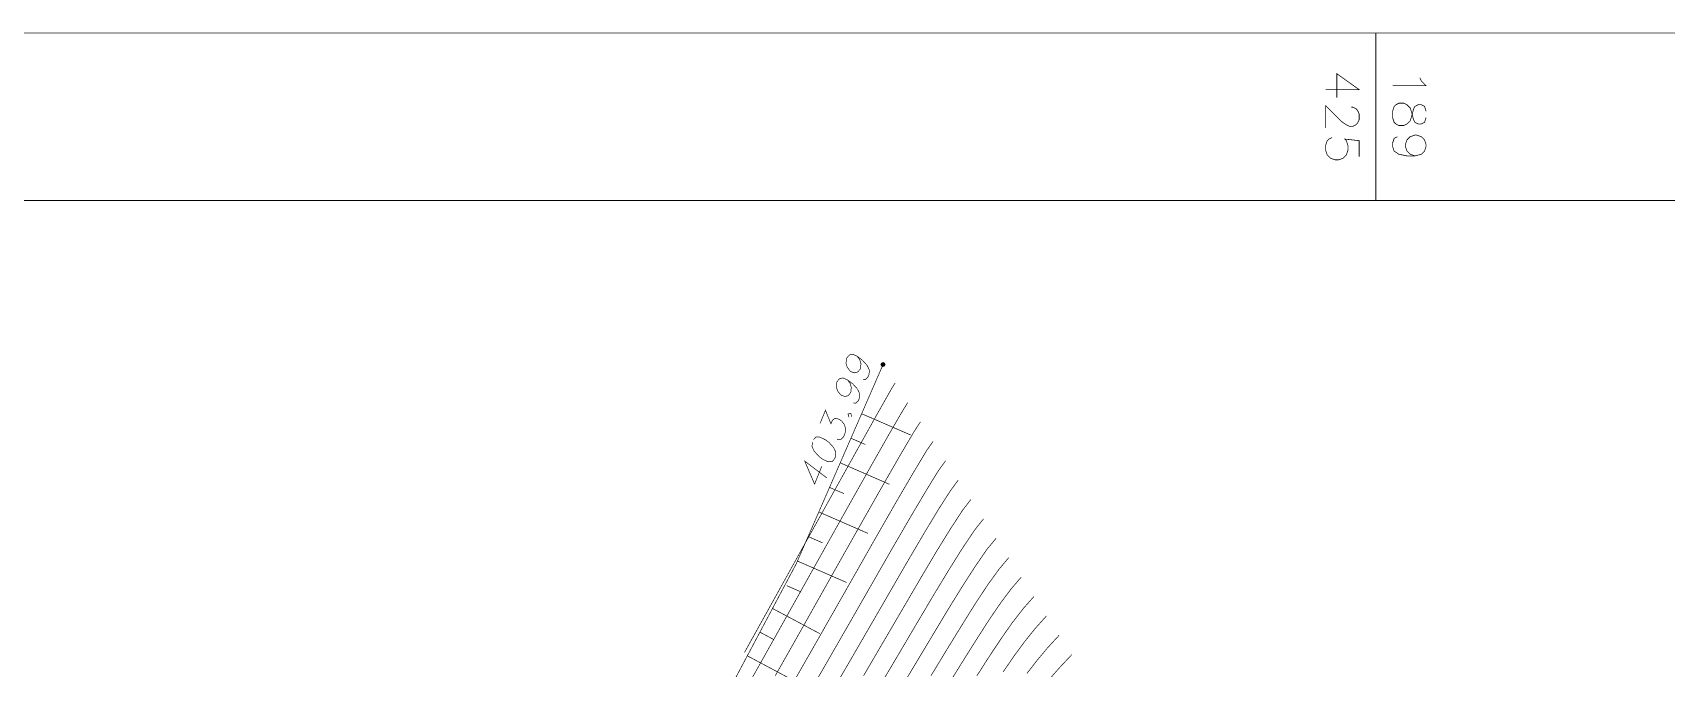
# Model space of a CAD drawing. Extents: x 489 to 720, y 1028 to 1176.
# Drawn here: x 597.5 to 621.92, y 1166.29 to 1175.79 of the extents above; entities that cross this region are included whole.
import ezdxf

# ---------------------------------------------------------------- set-up
doc = ezdxf.new("R2010")
doc.units = 0
doc.header["$MEASUREMENT"] = 0
for name, color, linetype in [('1202', 7, 'Continuous'), ('1501-UP', 7, 'Continuous'), ('1506', 7, 'Continuous'), ('1507', 7, 'Continuous'), ('1510-UP', 7, 'Continuous'), ('M1280', 7, 'Continuous')]:
    doc.layers.add(name, color=color, linetype=linetype)

msp = doc.modelspace()

# ---------------------------------------------------------------- hatches: boundary and pattern name
at = {"layer": '1501-UP', "linetype": 'Continuous', "ltscale": 0.045455}
for points in [[(610.187, 1170.841), (610.235, 1170.819), (610.185, 1170.831)], [(610.235, 1170.819), (610.185, 1170.831), (610.228, 1170.81)], [(610.185, 1170.831), (610.228, 1170.81), (610.186, 1170.821)], [(610.228, 1170.81), (610.186, 1170.821), (610.22, 1170.805)], [(610.186, 1170.821), (610.22, 1170.805), (610.192, 1170.812)], [(610.194, 1170.849), (610.237, 1170.828), (610.187, 1170.841)], [(610.237, 1170.828), (610.187, 1170.841), (610.235, 1170.819)], [(610.22, 1170.805), (610.192, 1170.812), (610.21, 1170.803)], [(610.192, 1170.812), (610.21, 1170.803), (610.2, 1170.806)], [(610.202, 1170.854), (610.236, 1170.838), (610.194, 1170.849)], [(610.236, 1170.838), (610.194, 1170.849), (610.237, 1170.828)], [(610.212, 1170.856), (610.23, 1170.847), (610.202, 1170.854)], [(610.23, 1170.847), (610.202, 1170.854), (610.236, 1170.838)], [(610.222, 1170.853), (610.212, 1170.856), (610.23, 1170.847)]]:
    msp.add_hatch(color=18, dxfattribs=at).paths.add_polyline_path(points, flags=0)

# ---------------------------------------------------------------- linework, layer by layer
at = {"color": 18, "linetype": 'Continuous', "ltscale": 0.045455, "const_width": 0.01}
for points in [[(609.824, 1170.954), (609.863, 1170.901), (609.88, 1170.841), (609.875, 1170.777), (609.868, 1170.759), (609.83, 1170.718), (609.784, 1170.706), (609.73, 1170.724), (609.715, 1170.737), (609.675, 1170.79), (609.658, 1170.849), (609.663, 1170.914), (609.67, 1170.931), (609.708, 1170.973), (609.753, 1170.985), (609.824, 1170.954), (609.902, 1170.895), (609.974, 1170.816), (610.007, 1170.746), (610.001, 1170.681), (609.986, 1170.646), (609.949, 1170.605), (609.91, 1170.611)], [(609.679, 1170.601), (609.719, 1170.547), (609.736, 1170.488), (609.73, 1170.423), (609.724, 1170.406), (609.686, 1170.364), (609.641, 1170.353), (609.586, 1170.371), (609.57, 1170.384), (609.53, 1170.437), (609.513, 1170.496), (609.519, 1170.561), (609.526, 1170.579), (609.563, 1170.62), (609.61, 1170.631), (609.679, 1170.601), (609.758, 1170.541), (609.829, 1170.464), (609.862, 1170.393), (609.857, 1170.328), (609.842, 1170.293), (609.804, 1170.252), (609.766, 1170.257)], [(609.27, 1169.952), (609.35, 1170.146), (609.432, 1169.945), (609.453, 1169.997), (609.484, 1170.021), (609.507, 1170.027), (609.561, 1170.009), (609.593, 1169.985), (609.633, 1169.931), (609.65, 1169.872), (609.644, 1169.807), (609.622, 1169.754), (609.585, 1169.713), (609.562, 1169.707), (609.524, 1169.714)], [(609.703, 1170.04), (609.687, 1170.091), (609.728, 1170.102), (609.743, 1170.049)], [(609.155, 1169.67), (609.149, 1169.605), (609.182, 1169.534), (609.253, 1169.456), (609.3, 1169.42), (609.386, 1169.378), (609.447, 1169.378), (609.485, 1169.419), (609.5, 1169.454), (609.505, 1169.519), (609.472, 1169.59), (609.401, 1169.668), (609.354, 1169.703), (609.268, 1169.745), (609.207, 1169.746), (609.169, 1169.705)], [(609.37, 1169.136), (609.04, 1169.387), (609.187, 1169.044), (609.295, 1169.309)]]:
    msp.add_lwpolyline(points, dxfattribs=at)
at = {"layer": '1202', "color": 7, "linetype": 'Continuous', "ltscale": 0.045455, "const_width": 0.0112}
for points in [[(585.132, 1102.952), (658.965, 1102.952), (658.965, 1175.784), (585.132, 1175.784)], [(617.579, 1175.784), (617.579, 1173.281)], [(616.828, 1174.938), (617.329, 1174.938), (616.995, 1175.177), (616.995, 1174.819)], [(618.235, 1175.116), (618.259, 1175.069), (618.33, 1174.997), (617.829, 1174.997)], [(617.21, 1174.676), (617.234, 1174.676), (617.282, 1174.652), (617.305, 1174.628), (617.329, 1174.58), (617.329, 1174.485), (617.305, 1174.437), (617.282, 1174.413), (617.234, 1174.389), (617.186, 1174.389), (617.138, 1174.413), (617.067, 1174.461), (616.828, 1174.699), (616.828, 1174.365)], [(618.33, 1174.616), (618.307, 1174.688), (618.259, 1174.712), (618.211, 1174.712), (618.163, 1174.688), (618.14, 1174.64), (618.116, 1174.545), (618.092, 1174.473), (618.044, 1174.426), (617.996, 1174.402), (617.925, 1174.402), (617.877, 1174.426), (617.853, 1174.449), (617.829, 1174.521), (617.829, 1174.616), (617.853, 1174.688), (617.877, 1174.712), (617.925, 1174.736), (617.996, 1174.736), (618.044, 1174.712), (618.092, 1174.664), (618.116, 1174.593), (618.14, 1174.497), (618.163, 1174.449), (618.211, 1174.426), (618.259, 1174.426), (618.307, 1174.449), (618.33, 1174.521)], [(617.329, 1173.937), (617.329, 1174.176), (617.115, 1174.199), (617.138, 1174.176), (617.162, 1174.104), (617.162, 1174.032), (617.138, 1173.961), (617.091, 1173.913), (617.019, 1173.889), (616.971, 1173.889), (616.9, 1173.913), (616.852, 1173.961), (616.828, 1174.032), (616.828, 1174.104), (616.852, 1174.176), (616.876, 1174.199), (616.924, 1174.223)], [(618.163, 1173.948), (618.092, 1173.972), (618.044, 1174.02), (618.02, 1174.091), (618.02, 1174.115), (618.044, 1174.187), (618.092, 1174.235), (618.163, 1174.259), (618.187, 1174.259), (618.259, 1174.235), (618.307, 1174.187), (618.33, 1174.115), (618.33, 1174.091), (618.307, 1174.02), (618.259, 1173.972), (618.163, 1173.948), (618.044, 1173.948), (617.925, 1173.972), (617.853, 1174.02), (617.829, 1174.091), (617.829, 1174.139), (617.853, 1174.211), (617.901, 1174.235)], [(587.634, 1105.454), (656.462, 1105.454), (656.462, 1173.281), (587.634, 1173.281)]]:
    msp.add_lwpolyline(points, dxfattribs=at)
at = {"layer": '1501-UP', "color": 18, "linetype": 'Continuous', "ltscale": 0.045455}
for points in [[(610.187, 1170.841), (610.235, 1170.819), (610.185, 1170.831)], [(610.235, 1170.819), (610.185, 1170.831), (610.228, 1170.81)], [(610.185, 1170.831), (610.228, 1170.81), (610.186, 1170.821)], [(610.228, 1170.81), (610.186, 1170.821), (610.22, 1170.805)], [(610.186, 1170.821), (610.22, 1170.805), (610.192, 1170.812)], [(610.194, 1170.849), (610.237, 1170.828), (610.187, 1170.841)], [(610.237, 1170.828), (610.187, 1170.841), (610.235, 1170.819)], [(610.22, 1170.805), (610.192, 1170.812), (610.21, 1170.803)], [(610.192, 1170.812), (610.21, 1170.803), (610.2, 1170.806)], [(610.202, 1170.854), (610.236, 1170.838), (610.194, 1170.849)], [(610.236, 1170.838), (610.194, 1170.849), (610.237, 1170.828)], [(610.212, 1170.856), (610.23, 1170.847), (610.202, 1170.854)], [(610.23, 1170.847), (610.202, 1170.854), (610.236, 1170.838)], [(610.222, 1170.853), (610.212, 1170.856), (610.23, 1170.847)]]:
    msp.add_lwpolyline(points, dxfattribs=at)
at = {"layer": '1501-UP', "color": 18, "linetype": 'Continuous', "ltscale": 0.045455, "const_width": 0.01}
msp.add_lwpolyline([(610.19, 1170.83), (610.234, 1170.83)], dxfattribs=at)
at = {"layer": '1501-UP', "color": 18, "linetype": 'Continuous', "ltscale": 0.045455}
msp.add_circle((610.211, 1170.83), 0.0261, dxfattribs=at)
at = {"layer": '1506', "color": 13, "linetype": 'Continuous', "ltscale": 0.045455, "const_width": 0.01}
for points in [[(608.14, 1166.529), (608.871, 1167.845), (609.422, 1168.835), (609.818, 1169.545), (610.085, 1170.022), (610.25, 1170.314), (610.338, 1170.469), (610.377, 1170.532), (610.392, 1170.552)], [(608.087, 1165.852), (608.336, 1166.294), (608.643, 1166.841), (608.991, 1167.462), (609.355, 1168.112), (609.711, 1168.747), (610.036, 1169.323), (610.305, 1169.797), (610.495, 1170.124), (610.58, 1170.262)], [(608.599, 1166.18), (608.899, 1166.709), (609.233, 1167.302), (609.58, 1167.918), (609.92, 1168.519), (610.23, 1169.064), (610.49, 1169.515), (610.676, 1169.83), (610.769, 1169.972)], [(609.125, 1165.954), (609.409, 1166.445), (609.717, 1166.981), (610.032, 1167.531), (610.337, 1168.063), (610.618, 1168.546), (610.857, 1168.949), (611.038, 1169.243), (611.146, 1169.393)], [(609.387, 1165.84), (609.665, 1166.313), (609.959, 1166.821), (610.258, 1167.337), (610.546, 1167.835), (610.812, 1168.288), (611.041, 1168.668), (611.22, 1168.948), (611.335, 1169.103)], [(609.92, 1166.181), (610.201, 1166.661), (610.484, 1167.144), (610.755, 1167.607), (611.005, 1168.029), (611.225, 1168.385), (611.401, 1168.654), (611.524, 1168.813)], [(610.43, 1165.918), (610.685, 1166.34), (610.935, 1166.756), (611.172, 1167.152), (611.394, 1167.511), (611.593, 1167.82), (611.763, 1168.066), (611.901, 1168.234)], [(610.928, 1166.18), (611.16, 1166.563), (611.382, 1166.923), (611.587, 1167.252), (611.776, 1167.538), (611.945, 1167.772), (612.09, 1167.944)], [(611.17, 1166.02), (611.386, 1166.369), (611.591, 1166.695), (611.782, 1166.993), (611.96, 1167.255), (612.126, 1167.478), (612.278, 1167.654)], [(612.008, 1166.239), (612.169, 1166.474), (612.328, 1166.69), (612.488, 1166.889), (612.655, 1167.074)], [(612.363, 1166.215), (612.512, 1166.407), (612.669, 1166.595), (612.844, 1166.785)], [(612.696, 1166.126), (612.851, 1166.302), (613.033, 1166.495)]]:
    msp.add_lwpolyline(points, dxfattribs=at)
at = {"layer": '1507', "color": 18, "linetype": 'Continuous', "ltscale": 0.045455, "const_width": 0.01}
for points in [[(608.861, 1166.066), (609.154, 1166.577), (609.475, 1167.141), (609.807, 1167.724), (610.129, 1168.291), (610.424, 1168.805), (610.674, 1169.232), (610.858, 1169.537), (610.958, 1169.682)], [(610.175, 1166.049), (610.443, 1166.501), (610.709, 1166.951), (610.963, 1167.379), (611.2, 1167.77), (611.409, 1168.103), (611.583, 1168.36), (611.712, 1168.523)], [(611.612, 1166.176), (611.799, 1166.468), (611.976, 1166.734), (612.144, 1166.973), (612.308, 1167.184), (612.467, 1167.364)]]:
    msp.add_lwpolyline(points, dxfattribs=at)
at = {"layer": '1510-UP', "color": 18, "linetype": 'Continuous', "ltscale": 0.045455, "const_width": 0.01}
for points in [[(610.211, 1170.83), (608.912, 1167.851), (607.408, 1165.023), (605.96, 1163.064), (604.475, 1161.499), (602.916, 1159.716), (601.551, 1157.855), (600.058, 1155.666), (598.668, 1154.011), (597.143, 1152.003), (595.785, 1149.555), (594.427, 1146.602), (593.522, 1143.619), (593.332, 1142.232), (593.322, 1140.285), (593.066, 1138.971), (592.89, 1138.063), (592.351, 1136.21)], [(610.626, 1169.776), (609.891, 1170.095)], [(609.947, 1169.635), (609.732, 1169.728)], [(610.305, 1169.041), (609.571, 1169.361)], [(609.627, 1168.901), (609.411, 1168.994)], [(609.985, 1168.307), (609.251, 1168.627)], [(609.307, 1168.165), (609.091, 1168.26)], [(609.666, 1167.573), (608.932, 1167.893)], [(608.987, 1167.431), (608.771, 1167.526)], [(609.265, 1166.809), (608.558, 1167.185)], [(608.578, 1166.72), (608.37, 1166.831)], [(608.888, 1166.101), (608.182, 1166.477)]]:
    msp.add_lwpolyline(points, dxfattribs=at)
at = {"layer": 'M1280', "color": 7, "linetype": 'Continuous', "ltscale": 0.045455, "const_width": 0.0112}
msp.add_lwpolyline([(587.634, 1105.454), (656.462, 1105.454), (656.462, 1173.281), (587.634, 1173.281)], dxfattribs=at)

doc.saveas('drawing.dxf')
